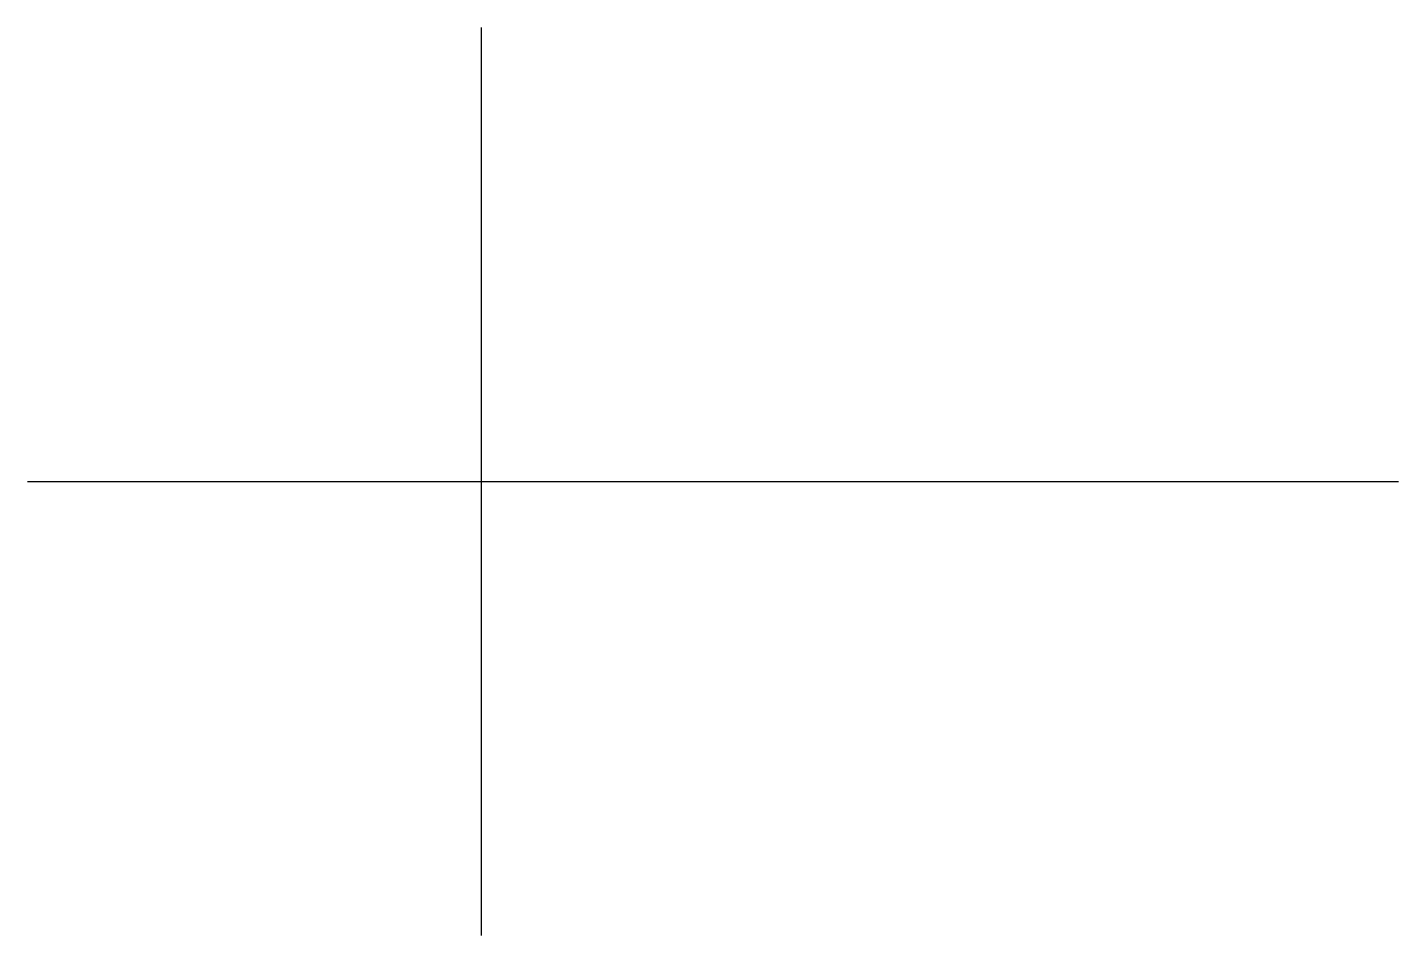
# Model space of a CAD drawing. Header units: millimetres. Extents: x -1.51 to 3.02, y -1.5 to 1.5.
import ezdxf

# ---------------------------------------------------------------- set-up
doc = ezdxf.new("R2010")
doc.units = ezdxf.units.MM

msp = doc.modelspace()

# ---------------------------------------------------------------- linework, layer by layer
at = {"linetype": 'Continuous'}
for p, q in [((-0.0098, -1.4992), (-0.0098, 1.5008)), ((-1.5098, 0.0008), (1.4902, 0.0008))]:
    msp.add_line(p, q, dxfattribs=at)
msp.add_line((0.9514, 0.0003), (3.0199, 0.0003))

doc.saveas('drawing.dxf')
